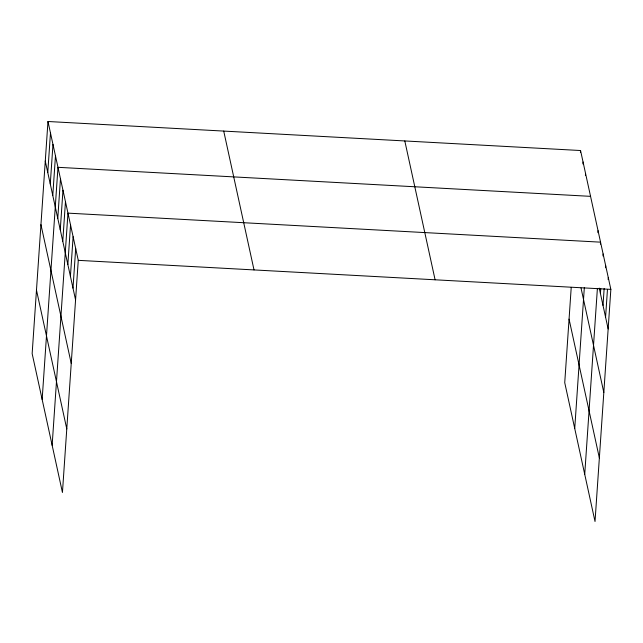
<?xml version="1.0" encoding="UTF-8"?>
<svg xmlns="http://www.w3.org/2000/svg" width="643" height="643" viewBox="0 0 643 643"><rect width="100%" height="100%" fill="white"/><g stroke="black" fill="none" stroke-linecap="round" stroke-linejoin="round"><path stroke-width="0.96" d="M47.976 121.503L32.15 353.626L62.443 492.474L78.269 260.343L47.976 121.503L580.557 150.526L610.85 289.374L595.024 521.497L564.731 382.657L571.225 287.381M47.775 172.541L50.475 132.956M50.275 183.994L52.975 144.41M52.774 195.448L55.475 155.863M42.149 399.448L57.974 167.317L590.555 196.348M57.774 218.355L60.474 178.77M60.273 229.808L62.974 190.232M62.773 241.262L65.465 201.685M52.139 445.261L67.965 213.138L600.554 242.162L600.417 244.147M67.845 264.522L70.545 224.937M70.417 276.321L73.117 236.737M72.997 288.12L75.689 248.544M580.42 152.512L580.557 150.526M582.92 163.965L583.056 161.988M585.419 175.418L585.556 173.441M574.729 428.479L584.334 287.558M597.918 232.694L598.054 230.708M584.728 474.293L597.379 288.699M600.425 293.554L600.763 288.603M602.989 255.946L603.126 253.969M603.005 305.353L604.147 288.53M605.561 267.745L605.698 265.768M605.577 317.152L607.466 289.446M608.141 279.552L608.278 277.567M78.269 260.343L610.85 289.374M599.236 288.104L608.149 328.951M581.023 288.016L603.817 392.495M569.063 319.121L599.356 457.961M404.809 140.954L435.094 279.793M223.724 131.084L254.017 269.923M45.275 161.088L75.569 299.927M40.943 224.624L71.236 363.464M36.482 290.089L66.776 428.929"/></g></svg>
